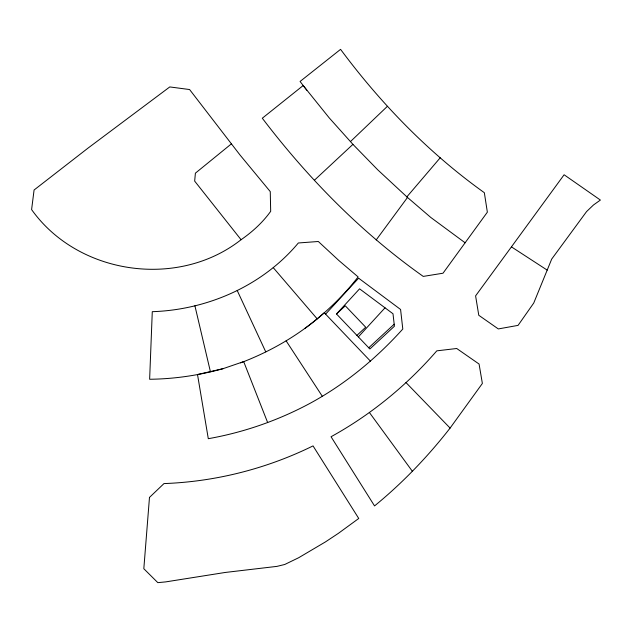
<?xml version="1.0" encoding="UTF-8"?>
<svg xmlns="http://www.w3.org/2000/svg" width="632" height="632" viewBox="0 0 632 632"><rect width="100%" height="100%" fill="white"/><g stroke="black" fill="none" stroke-linecap="round" stroke-linejoin="round"><path stroke-width="0.95" d="M511.438 246.867L564.107 174.764L600.4 200.06L593.511 204.958L586.567 211.586L551.704 259.073L533.74 303.036L518.066 325.377L498.316 328.932L478.779 315.281L475.596 295.871L511.438 246.867L547.201 270.117M376.206 239.931L407.506 197.453L377.77 169.85L352.925 144.365L329.209 117.868L303.186 85.533L262.304 118.216C307.974 178.232 361.559 232.789 423.243 276.405L443.016 273.214L487.359 212.17L484.341 192.705C429.041 153.173 381.049 103.861 340.577 49.351L300.082 81.457L306.804 90.25M450.095 428.085C427.809 456.636 402.584 482.974 374.539 505.916L331.042 436.736C371.016 414.703 406.897 385.315 436.799 350.847L456.715 348.501L479.072 364.04L482.374 383.45L450.095 428.085L405.965 382.542M440.228 157.763L406.85 196.884L430.771 217.44L465.113 242.783M325.606 314.136L358.62 278.175L400.577 309.467L402.797 329.027C376.048 358.731 344.914 384.438 309.72 403.508C278.017 420.493 243.707 432.414 208.299 438.695L197.508 374.523L223.057 368.677L243.683 361.599L267.676 422.618M336.493 313.962L359.568 288.832L393.001 313.764L394.415 326.238L369.886 348.975L336.493 313.962L345.293 305.809L365.715 327.218L356.914 335.379M358.352 336.88L385.03 307.816M350.46 141.584L387.4 106.318M314.46 180.183L352.925 144.365M368.74 347.766L394.186 324.192M231.438 143.827L195.391 173.168L194.664 181.108L241.069 239.71C252.389 231.889 262.651 222.527 270.686 211.317L270.259 191.591L240.01 154.998L189.6 89.546L169.779 86.932L87.895 148.204L34.081 190.003L31.6 209.587C77.997 274.849 178.098 289.243 241.069 239.71M240.531 362.879C271.104 351.289 299.884 334.597 324.271 312.745L370.542 361.251M304.932 328.411C324.832 313.685 342.939 296.511 358.115 276.919L338.87 260.518L318.323 241.495L298.344 242.98C262.675 285.696 207.509 309.893 152.28 311.679L149.634 379.255C174.456 379.002 199.143 375.305 223.057 368.677M273.261 267.668L317.177 318.86M369.365 412.459L412.341 471.251M286.114 340.822L322.312 396.288M237.213 290.507L265.756 351.866M194.901 305.762L210.44 371.798M149.476 497.416L143.82 568.729L157.826 582.649L165.718 581.89L225.229 572.458L276.966 566.375L284.755 564.479L298.723 557.701L325.488 541.885L338.444 533.305L358.747 518.469L313.038 445.9C266.601 468.731 215.694 481.679 163.98 483.583L149.476 497.416"/></g></svg>
